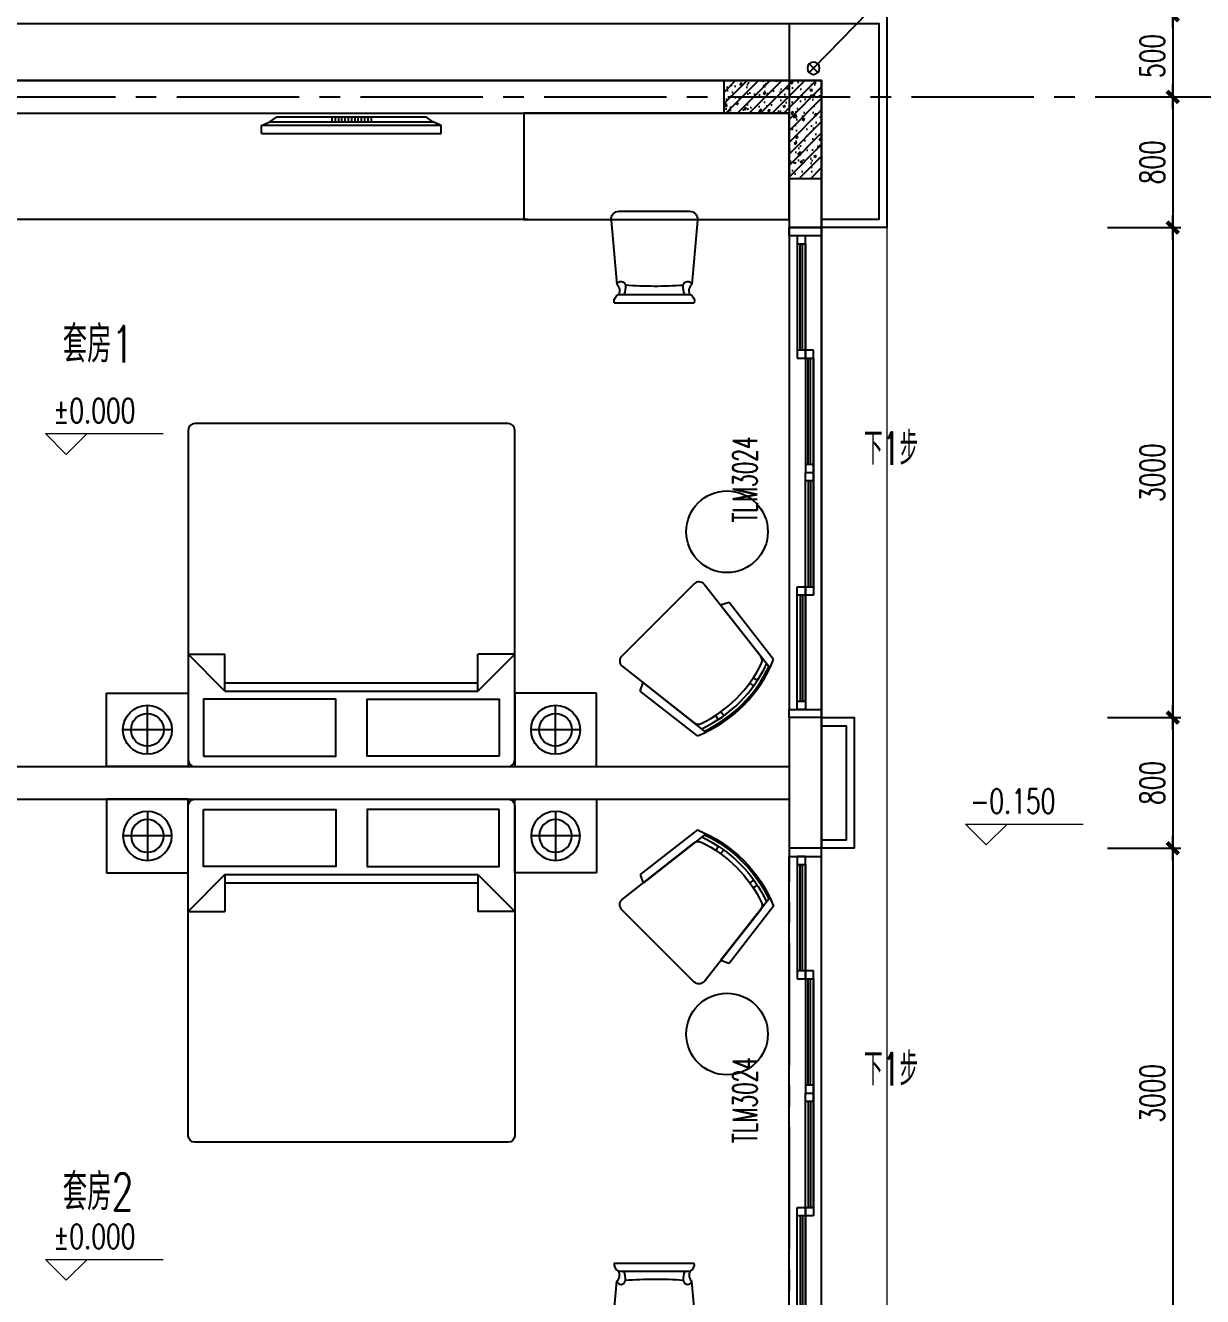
# Model space of a CAD drawing. Extents: x -395226 to -176901, y -140672 to 68263.
# Drawn here: x -321346 to -314137, y 34735 to 42517 of the extents above; entities that cross this region are included whole.
import ezdxf
from ezdxf.enums import TextEntityAlignment as Align

# ---------------------------------------------------------------- set-up
doc = ezdxf.new("R2010")
doc.units = 0
doc.header["$LTSCALE"] = 1000
doc.header["$MEASUREMENT"] = 0
doc.linetypes.add('ACAD_ISO08W100', pattern=[36, 24, -3, 6, -3])
doc.linetypes.add('Plans$0$CENTER2', pattern=[1.125, 0.75, -0.125, 0.125, -0.125])
doc.layers.get('0').update_dxf_attribs({"linetype": 'CONTINUOUS'})
doc.layers.get('Defpoints').update_dxf_attribs({"linetype": 'CONTINUOUS'})
for name, color, linetype in [('A-COLUMN', 1, 'CONTINUOUS'), ('A-COLUMN-hatch', 252, 'CONTINUOUS'), ('A-DIM', 201, 'CONTINUOUS'), ('A-DOTE', 8, 'ACAD_ISO08W100'), ('A-FIN-GRAN', 34, 'CONTINUOUS'), ('A-FUR', 251, 'CONTINUOUS'), ('A-NOTE', 150, 'CONTINUOUS'), ('A-RAIN', 6, 'CONTINUOUS'), ('A-TEXT-CN', 31, 'CONTINUOUS'), ('A-WALL', 2, 'CONTINUOUS'), ('A-WINDOW', 4, 'CONTINUOUS'), ('A-WINDOW-TEXT', 93, 'CONTINUOUS'), ('Plans$0$Grid', 9, 'Plans$0$CENTER2')]:
    doc.layers.add(name, color=color, linetype=linetype)
doc.layers.add('A-LEVEL', color=135, linetype='CONTINUOUS', lineweight=0)
doc.layers.add('A-STAIR', color=30, linetype='CONTINUOUS', lineweight=0)
doc.styles.add('_HZTXT', font='tjromans.shx', dxfattribs={"width": 0.7, "bigfont": 'tjhztxt.shx'})
doc.styles.add('DIM_FONT', font='SIMPLEX', dxfattribs={"width": 0.7, "bigfont": 'GBCBIG'})
doc.styles.add('PRC-S', font='tjromans.shx', dxfattribs={"width": 0.7, "bigfont": 'tjhztxt.shx'})
doc.styles.add('TJHZTXT', font='tjromans.shx', dxfattribs={"width": 0.8, "bigfont": 'tjhztxt.shx'})
doc.styles.add('zjz', font='tjromans.shx', dxfattribs={"width": 0.7, "height": 500, "bigfont": 'tjhztxt.shx'})
doc.dimstyles.new('DIM100', dxfattribs={"dimscale": 100, "dimtxt": 3, "dimasz": 0.01, "dimexe": 1, "dimexo": 1, "dimgap": 1, "dimtad": 1, "dimdec": 0, "dimzin": 0, "dimdsep": 46, "dimtxsty": 'DIM_FONT', "dimblk1": '_DIMX', "dimblk2": '_DIMX', "dimsah": 1, "dimcen": 0.01, "dimclrd": 256, "dimclre": 256, "dimclrt": 7, "dimadec": 0, "dimazin": 0, "dimtfac": 1, "dimtdec": 0, "dimtix": 1, "dimtmove": 2, "dimatfit": 3, "dimldrblk": '_DIMX', "dimfxl": 0, "dimtolj": 1, "dimtzin": 5, "dimarcsym": 0})

# ---------------------------------------------------------------- blocks, each defined once
blk = doc.blocks.new('Grid')
at = {"layer": 'Plans$0$Grid', "color": 8}
for p, q in [((-10948.22963262349, 23319.99999610754), (-10948.22963262349, -15380.00000389246)), ((-28198.22963262349, 5999.999996107537), (8601.770367376506, 5999.999996107537))]:
    blk.add_line(p, q, dxfattribs=at)
blk = doc.blocks.new('Plans$0$A$C003A5441')
for p, q in [((964.9999999353604, 49.99999985116301), (214.9999999351858, 49.99999996816041)), ((214.9999999351858, 49.99999996816041), (214.9999999351858, -3.183959051966667e-08)), ((264.9999999351858, -2.619344741106033e-08), (264.9999999351858, 49.99999997380655)), ((264.9999999351858, 49.99999997380655), (964.9999999353604, 49.99999985116301)), ((914.9999999353604, 32.49999985116301), (264.9999999351858, 32.49999997380655)), ((914.9999999338906, 17.49999985116301), (264.9999999337306, 17.49999997380655)), ((914.9999999353604, 49.99999985116301), (914.9999999353604, -1.488369889557362e-07)), ((964.9999999353604, -1.488369889557362e-07), (964.9999999353604, 49.99999985116301)), ((214.9999999351858, -3.183959051966667e-08), (964.9999999353604, -1.488369889557362e-07)), ((214.9999999351858, -3.183959051966667e-08), (264.9999999351858, -2.619344741106033e-08))]:
    blk.add_line(p, q)
blk = doc.blocks.new('Plans$0$A$C149B2417')
for p, q in [((-2950, 200.0000000001164), (-50, 200)), ((-2950, 0), (-50, 0))]:
    blk.add_line(p, q)
for points in [[(-3000, -1.470325514674187e-07), (-3000, 199.9999998529674), (-2950, 200), (-2950, 0), (-3000, -1.461012288928032e-07)], [(-50, -1.470325514674187e-07), (-50, 199.9999998529674), (0, 200), (0, 0), (-50, -1.461012288928032e-07)]]:
    blk.add_lwpolyline(points)
for p in [(-3164.999999935186, 50.00000019016443), (-2464.999999935186, 100.0000000701402)]:
    blk.add_blockref('Plans$0$A$C003A5441', p)
at = {"extrusion": (0, 0, -1), "zscale": -1}
for p in [(535.0000000646396, 100.0000000701402), (-164.9999999351858, 50.00000019936124)]:
    blk.add_blockref('Plans$0$A$C003A5441', p, dxfattribs=at)
blk = doc.blocks.new('Plans$0$adfadfasdf')
for p, q in [((0, -550), (0, 550)), ((0, 550), (50.09999999403954, 550)), ((50.09999999403954, 550), (50.09999999403954, -550)), ((50.09999999403954, 550), (72.40759825706482, 499.1999999992549)), ((72.40759825706482, -499.2000000029802), (72.40759825706482, 499.1999999992549)), ((72.40759825706482, 499.1999999992549), (100.0306634604931, 459.4711157418787)), ((100.0306634604931, 459.4711157418787), (100.0306634604931, -459.471115745604)), ((100.0306634604931, 119.9999999981374), (72.40759825706482, 119.9999999981374)), ((100.0306634604931, 99.99999999813735), (72.40759825706482, 99.99999999813735)), ((100.0306634604931, 79.99999999813735), (72.40759825706482, 79.99999999813735)), ((100.0306634604931, 59.99999999813735), (72.40759825706482, 59.99999999813735)), ((100.0306634604931, 39.99999999813735), (72.40759825706482, 39.99999999813735)), ((100.0306634604931, 19.99999999813735), (72.40759825706482, 19.99999999813735)), ((100.0306634604931, -1.862645149230957e-09), (72.40759825706482, -1.862645149230957e-09)), ((100.0306634604931, -20.00000000186265), (72.40759825706482, -20.00000000186265)), ((100.0306634604931, -40.00000000186265), (72.40759825706482, -40.00000000186265)), ((100.0306634604931, -60.00000000186265), (72.40759825706482, -60.00000000186265)), ((100.0306634604931, -80.00000000186265), (72.40759825706482, -80.00000000186265)), ((100.0306634604931, -100.0000000018626), (72.40759825706482, -100.0000000018626)), ((100.0306634604931, -120.0000000018626), (72.40759825706482, -120.0000000018626)), ((72.40759825706482, -499.2000000029802), (100.0306634604931, -459.471115745604)), ((50.09999999403954, -550), (72.40759825706482, -499.2000000029802)), ((0, -550), (50.09999999403954, -550))]:
    blk.add_line(p, q)
blk = doc.blocks.new('Plans$0$A$C5B9367A3')
for p, q in [((-245, 0), (245, 0)), ((-219.3449440067052, -50), (219.3449440067052, -50)), ((-265.0193549979012, -505.5534031012503), (-229.8091106619831, -111.1986665378208)), ((265.0193549978721, -505.5534031012794), (229.7448898571747, -110.4793935245834)), ((-215.2174697321898, -560), (215.2174697321607, -560))]:
    blk.add_line(p, q)
for centre, radius, start, end in [((-199.1651943476754, -8.063928871153621), 46.53876188754136, 170.0218044968896, 244.3030156836901), ((199.1651943476754, -8.063928871153621), 46.53876188754136, 295.6969843163099, 9.97819550311034), ((-263.7599178090168, -73.89957461168524), 50.43688694276833, 312.3094480896184, 28.28457191973408), ((-288.6019292285782, -94.58122347321478), 111.8431628988165, 353.7633715167569, 23.4909877800874), ((288.6019292285782, -94.58122347321478), 111.8431628988165, 156.5090122199126, 186.2366284832431), ((263.7599178090168, -73.89957461168524), 50.43688694276833, 151.7154280802659, 227.6905519103816), ((-204.0572677312666, -103.7773584565148), 26.79987365594054, 196.0762150990845, 353.6718909343632), ((3.771407872700365, -2540.962233830447), 2440.965147555308, 85.92194709912646, 94.25696358996328), ((204.0572677312666, -103.7773584565148), 26.79987365594054, 186.3281090656368, 343.9237849009155), ((3.771407872700365, -2540.962233830447), 2440.965147555308, 84.68821090434676, 84.70674585681526), ((-215.2174697321898, -510), 50, 174.897834747412, 270), ((215.2174697321607, -510), 50, 270, 5.102165252588049)]:
    blk.add_arc(centre, radius, start, end)
blk = doc.blocks.new('Plans$0$A2- Proposed Plan$0$BED_KING')
for p, q in [((-774.6687703841308, 461.8088495802658), (-1000, 687.140079196135)), ((-1000, 687.140079196135), (-774.6687703841308, 687.140079196135)), ((-774.6687703841308, 461.8088495802658), (-774.6687703841308, 687.140079196135)), ((774.6687703841308, 461.8088495802658), (774.6687703841308, 687.140079196135)), ((1000, 687.140079196135), (774.6687703841308, 687.140079196135)), ((774.6687703841308, 461.8088495802658), (1000, 687.140079196135)), ((774.6687703841308, 511.8088495802658), (-774.6687703841308, 511.8088495802658)), ((774.6687703841308, 461.8088495802658), (-774.6687703841308, 461.8088495802658))]:
    blk.add_line(p, q)
blk.add_lwpolyline([(-1000, 40), (-1000.000000000001, 2060, -0.4142135623730951), (-960.0000000000009, 2100), (960, 2100, -0.4142135623730951), (1000, 2060), (1000, 40, -0.4142135623730951), (960, 0), (-960, 0, -0.4142135623730951)], format="xyb", close=True)
for points in [[(-905.2491595183592, 62.66012908675475), (-96.323135029269, 62.66012908675475), (-96.323135029269, 412.6601290867548), (-905.2491595183592, 412.6601290867548)], [(905.2491595183592, 62.66012908675475), (96.3231350292699, 62.66012908675475), (96.3231350292699, 412.6601290867548), (905.2491595183592, 412.6601290867548)]]:
    blk.add_lwpolyline(points, close=True)
blk = doc.blocks.new('Plans$0$A$C7F953B9B')
for p, q in [((3.637978807091713e-11, -150.0000000000218), (-5.093170329928398e-11, 149.9999999999854)), ((-149.9999999999636, -2.91038304567337e-11), (150.0000000000291, 0))]:
    blk.add_line(p, q)
for radius in [150, 99.99999999999999]:
    blk.add_circle((2.91038304567337e-11, -1.455191522836685e-11), radius)
blk = doc.blocks.new('Plans$0$A$C647D47BD')
for p, q in [((55.00217695627362, 672.2231959507917), (0, 232.1923814744805)), ((107.5612484915182, 692.6963916379027), (50, 207.1923814744805)), ((215.7351669804193, 692.263963861391), (222.8640933521092, 663.1078849525074)), ((255.2301279939711, 699.6223974759341), (260.702982113231, 670.1168484541704)), ((514.7698720060289, 699.6223974759341), (509.297017886769, 670.1168484541704)), ((554.2648330195807, 692.263963861391), (547.1359066478908, 663.1078849525074)), ((662.4387515084818, 692.6963916379027), (720, 207.1923814744805)), ((714.9978230437264, 672.2231959507917), (770, 232.1923814744805)), ((30.75852090399712, 44.70383248740109), (96.7673511179164, 602.1287055146531)), ((739.2414790960029, 44.70383248745929), (673.2326488820836, 602.1287055146531)), ((0, 232.1923814744805), (50, 207.1923814744805)), ((770, 232.1923814744805), (720, 207.1923814744805)), ((70.48098255880177, -5.820766091346741e-11), (699.5190174411982, 0))]:
    blk.add_line(p, q)
for centre, radius, start, end in [((385, -97.25000000209548), 837.2500000020798, 66.78734525295678, 113.2126547470432), ((385, -106.5621238180902), 816.5621238182047, 69.84811580510056, 110.1518841948994), ((385, -106.5621238180902), 836.5621238182047, 70.53621276035496, 109.463787239645), ((136.4898127727211, 597.4248730271356), 40, 109.4432327657297, 173.2466297108414), ((385, -106.5621238180902), 786.5621238182047, 70.55676723427027, 109.4432327657297), ((633.510187227279, 597.4248730271356), 40, 6.753370289158585, 70.55676723427027), ((70.48098255880177, 39.99999999994179), 40, 173.2466297108414, 270), ((699.5190174411982, 40), 40, 270, 6.753370289158585)]:
    blk.add_arc(centre, radius, start, end)
blk = doc.blocks.new('Columes')
at = {"layer": 'A-COLUMN-hatch'}
h = blk.add_hatch(dxfattribs=at)
h.set_pattern_fill('钢筋混凝土', color=256, scale=20, style=0)
h.set_pattern_definition([(45, (-2829.382195584476, 16299.99999895366), (-35.35533905932737, 35.35533905932738), []), (50, (-2829.382195584476, 16299.99999895366), (143.4520365201507, -12.55042699651902), [15, -165]), (355, (-2829.382195584476, 16299.99999895366), (-27.7502667226, 150.4384267400024), [12, -132]), (100.4514, (-2817.427859584476, 16298.95413095366), (115.7018763428043, 137.8879084121907), [12.748038, -140.2284224]), (46.18420000000001, (-2829.382195584476, 16339.99999895366), (213.4482097251289, -33.10380286580362), [22.5, -247.5]), (96.6356, (-2811.594846584476, 16337.24133755366), (186.9325411097407, 194.8235741800883), [19.1220576, -210.3426]), (351.1842, (-2829.382195584476, 16339.99999895366), (186.9323890267254, 194.8237201850649), [18, -198]), (21, (-2809.382195584476, 16329.99999895366), (119.3814104236923, -80.52377813306776), [15, -165]), (326.0000000000001, (-2809.382195584476, 16329.99999895366), (48.66306638431634, 145.0300090093706), [12, -132]), (71.4514, (-2799.433748984476, 16323.28967775366), (168.044525716298, 64.50609934199048), [12.748038, -140.2284224]), (37.50000000000001, (-2829.382195584476, 16299.99999895366), (2.431971063458134, 66.5787707662623), [0, -130.4, 0, -134, 0, -132.5]), (7.499999999999999, (-2829.382195584476, 16299.99999895366), (52.61390748842972, 78.88234237647205), [0, -76.39999999999999, 0, -127.4, 0, -50.5]), (327.5, (-2873.982195584476, 16299.99999895366), (106.7644872344818, -4.51097434687596), [0, -50, 0, -156, 0, -207]), (317.5, (-2893.982195584476, 16299.99999895366), (116.6372338684772, 20.02099646646353), [0, -65, 0, -103.6, 0, -147])])
edge = h.paths.add_edge_path()
edge.add_line((-2229.382195584476, 16899.99999895366), (-2829.382195584476, 16899.99999895366))
edge.add_line((-2829.382195584476, 16899.99999895366), (-2829.382195584476, 16699.99999895366))
edge.add_line((-2829.382195584476, 16699.99999895366), (-2429.382195584476, 16699.99999895366))
edge.add_line((-2429.382195584476, 16699.99999895366), (-2429.382195584476, 16299.99999895366))
edge.add_line((-2429.382195584476, 16299.99999895366), (-2229.382195584476, 16299.99999895366))
edge.add_line((-2229.382195584476, 16299.99999895366), (-2229.382195584476, 16899.99999895366))
edge.add_line((-2229.382195584476, 16899.99999895366), (-2429.382195584476, 16899.99999895366))
blk.add_lwpolyline([(-2229.382195584476, 16899.99999895366), (-2829.382195584476, 16899.99999895366), (-2829.382195584476, 16699.99999895366), (-2429.382195584476, 16699.99999895366), (-2429.382195584476, 16299.99999895366), (-2229.382195584476, 16299.99999895366), (-2229.382195584476, 16899.99999895366), (-2429.382195584476, 16899.99999895366)])
blk = doc.blocks.new('A$C27EA7CCC')
at = {"layer": 'A-LEVEL', "linetype": 'ByBlock'}
blk.add_lwpolyline([(1018.234708527627, 509.1178301798936), (509.1178260549204, 0.0009477071580477059), (0.0009435822139494121, 509.1178301798936), (2880.000943663646, 509.1178301798936)], dxfattribs=at)
at = {"layer": 'A-LEVEL', "style": 'zjz', "width": 0.7}
for tag, p in [('-6.000（建筑）', (3635.411589277443, 1345.731099795958)), ('-6.300（结构）', (3635.411589277443, 644.9960012989468))]:
    blk.add_attdef(tag, text='', height=600, dxfattribs=at).set_placement(p, align=Align.RIGHT)
blk = doc.blocks.new('_DIMX')
blk.add_line((-150, 0), (150, 0))
at = {"const_width": 50}
blk.add_lwpolyline([(-70, -70), (70, 70)], dxfattribs=at)
blk = doc.blocks.new('*D172')
at = {"layer": 'A-DIM', "lineweight": -2}
for p, q in [((-314719.5293752275, 42579.81240980745), (-314269.5293752279, 42579.81240980745)), ((-314319.5293752279, 42579.31240980745), (-314319.5293752279, 42080.31240980746)), ((-314719.5293752282, 42079.81240980746), (-314269.5293752279, 42079.81240980746))]:
    blk.add_line(p, q, dxfattribs=at)
at = {"layer": 'Defpoints', "color": 0}
for p in [(-314769.5293752275, 42579.81240980745), (-314769.5293752282, 42079.81240980746), (-314319.5293752279, 42079.81240980746)]:
    blk.add_point(p, dxfattribs=at)
at = {"layer": 'A-DIM', "lineweight": -2, "xscale": 0.5, "yscale": 0.5, "zscale": 0.5}
for p, rotation in [((-314319.5293752279, 42579.81240980745), 90), ((-314319.5293752279, 42079.81240980746), 270)]:
    blk.add_blockref('_DIMX', p, dxfattribs=dict(at, rotation=rotation))
at = {"layer": 'A-DIM', "insert": (-314444.5293752279, 42329.81240980741), "char_height": 150, "attachment_point": 5, "rotation": 90, "style": 'DIM_FONT'}
blk.add_mtext('\\A1;500', dxfattribs=at)
blk = doc.blocks.new('*D173')
at = {"layer": 'A-DIM', "lineweight": -2}
for p, q in [((-314719.5293752289, 42079.81240980746), (-314269.529375229, 42079.81240980746)), ((-314319.529375229, 42079.31240980746), (-314319.529375229, 41280.31240980745)), ((-314719.529375229, 41279.81240980745), (-314269.529375229, 41279.81240980745))]:
    blk.add_line(p, q, dxfattribs=at)
at = {"layer": 'Defpoints', "color": 0}
for p in [(-314769.5293752289, 42079.81240980746), (-314769.529375229, 41279.81240980745), (-314319.529375229, 41279.81240980745)]:
    blk.add_point(p, dxfattribs=at)
at = {"layer": 'A-DIM', "lineweight": -2, "xscale": 0.5, "yscale": 0.5, "zscale": 0.5}
for p, rotation in [((-314319.529375229, 42079.81240980746), 90), ((-314319.529375229, 41279.81240980745), 270)]:
    blk.add_blockref('_DIMX', p, dxfattribs=dict(at, rotation=rotation))
at = {"layer": 'A-DIM', "insert": (-314444.529375229, 41679.81240980741), "char_height": 150, "attachment_point": 5, "rotation": 90, "style": 'DIM_FONT'}
blk.add_mtext('\\A1;800', dxfattribs=at)
blk = doc.blocks.new('*D174')
at = {"layer": 'A-DIM', "lineweight": -2}
for p, q in [((-314719.5293752283, 41279.81240980745), (-314269.529375229, 41279.81240980745)), ((-314319.529375229, 41279.31240980745), (-314319.529375229, 38280.31241615519)), ((-314719.5293752293, 38279.81241615519), (-314269.529375229, 38279.81241615519))]:
    blk.add_line(p, q, dxfattribs=at)
at = {"layer": 'Defpoints', "color": 0}
for p in [(-314769.5293752283, 41279.81240980745), (-314769.5293752293, 38279.81241615519), (-314319.529375229, 38279.81241615519)]:
    blk.add_point(p, dxfattribs=at)
at = {"layer": 'A-DIM', "lineweight": -2, "xscale": 0.5, "yscale": 0.5, "zscale": 0.5}
for p, rotation in [((-314319.529375229, 41279.81240980745), 90), ((-314319.529375229, 38279.81241615519), 270)]:
    blk.add_blockref('_DIMX', p, dxfattribs=dict(at, rotation=rotation))
at = {"layer": 'A-DIM', "insert": (-314444.529375229, 39779.81241298127), "char_height": 150, "attachment_point": 5, "rotation": 90, "style": 'DIM_FONT'}
blk.add_mtext('\\A1;3000', dxfattribs=at)
blk = doc.blocks.new('*D175')
at = {"layer": 'A-DIM', "lineweight": -2}
for p, q in [((-314719.5293752294, 38279.81241615519), (-314269.5293752297, 38279.81241615519)), ((-314319.5293752297, 38279.31241615519), (-314319.5293752297, 37480.31240345982)), ((-314719.5293752296, 37479.81240345982), (-314269.5293752297, 37479.81240345982))]:
    blk.add_line(p, q, dxfattribs=at)
at = {"layer": 'Defpoints', "color": 0}
for p in [(-314769.5293752294, 38279.81241615519), (-314769.5293752296, 37479.81240345982), (-314319.5293752297, 37479.81240345982)]:
    blk.add_point(p, dxfattribs=at)
at = {"layer": 'A-DIM', "lineweight": -2, "xscale": 0.5, "yscale": 0.5, "zscale": 0.5}
for p, rotation in [((-314319.5293752297, 38279.81241615519), 90), ((-314319.5293752297, 37479.81240345982), 270)]:
    blk.add_blockref('_DIMX', p, dxfattribs=dict(at, rotation=rotation))
at = {"layer": 'A-DIM', "insert": (-314444.5293752297, 37879.81240980745), "char_height": 150, "attachment_point": 5, "rotation": 90, "style": 'DIM_FONT'}
blk.add_mtext('\\A1;800', dxfattribs=at)
blk = doc.blocks.new('*D176')
at = {"layer": 'A-DIM', "lineweight": -2}
for p, q in [((-314719.5293752264, 37479.81240345972), (-314269.5293752269, 37479.81240345972)), ((-314319.5293752269, 37479.31240345972), (-314319.5293752269, 34480.31240345972)), ((-314719.5293752272, 34479.81240345972), (-314269.5293752269, 34479.81240345972))]:
    blk.add_line(p, q, dxfattribs=at)
at = {"layer": 'Defpoints', "color": 0}
for p in [(-314769.5293752264, 37479.81240345972), (-314769.5293752272, 34479.81240345972), (-314319.5293752269, 34479.81240345972)]:
    blk.add_point(p, dxfattribs=at)
at = {"layer": 'A-DIM', "lineweight": -2, "xscale": 0.5, "yscale": 0.5, "zscale": 0.5}
for p, rotation in [((-314319.5293752269, 37479.81240345972), 90), ((-314319.5293752269, 34479.81240345972), 270)]:
    blk.add_blockref('_DIMX', p, dxfattribs=dict(at, rotation=rotation))
at = {"layer": 'A-DIM', "insert": (-314444.5293752269, 35979.81240345967), "char_height": 150, "attachment_point": 5, "rotation": 90, "style": 'DIM_FONT'}
blk.add_mtext('\\A1;3000', dxfattribs=at)
blk = doc.blocks.new('RAIN PIPE@100x100')
for p, q in [((-26.51650429448637, -26.51650429449728), (26.51650429448637, 26.51650429449728)), ((-26.51650429448637, 26.51650429449728), (26.51650429448637, -26.51650429449728))]:
    blk.add_line(p, q)
blk.add_circle((0, 0), 37.5)

msp = doc.modelspace()

# ---------------------------------------------------------------- linework, layer by layer
at = {"layer": 'A-FIN-GRAN'}
for points in [[(-324819.529381138, 42579.81240980745), (-316069.5293752297, 42579.81240980745), (-316069.5293752297, 41279.81240980745), (-316469.5293752297, 41279.81240980745)], [(-324819.529381138, 42529.81240980745), (-316119.5293752297, 42529.81240980745), (-316119.5293752297, 41329.81240980745), (-316469.5293752297, 41329.81240980745)], [(-316469.5293752297, 38279.81241615518), (-316269.5293827305, 38279.81241615518), (-316269.5293827305, 37479.81240345971), (-316469.5293752297, 37479.81240345971)], [(-316469.5293752297, 38229.81241615518), (-316319.5293827305, 38229.81241615518), (-316319.5293827305, 37529.81240345971), (-316469.5293752297, 37529.81240345971)]]:
    msp.add_lwpolyline(points, dxfattribs=at)
at = {"layer": 'A-FUR'}
msp.add_line((-318269.5293700804, 41329.81240271605), (-324069.52936899, 41329.81242553319), dxfattribs=at)
for points in [[(-316669.5293692086, 41979.81240439881), (-318294.5293690709, 41979.81240348057), (-318294.5293690709, 41329.81240270198), (-316669.5293692086, 41329.81240362022)], [(-320849.5293725837, 38429.81242247464), (-320349.5293725837, 38429.81242245877), (-320349.5293725967, 37979.81242245877), (-320849.5293725967, 37979.81242247464)], [(-317849.5293725827, 38429.812423337), (-318349.5293725827, 38429.81242335102), (-318349.5293725958, 37979.81242335102), (-317849.5293725958, 37979.812423337)], [(-320849.5293725837, 37329.81239714025), (-320349.5293725837, 37329.81239715613), (-320349.5293725967, 37779.81239715613), (-320849.5293725967, 37779.81239714025)], [(-317849.5293725827, 37329.81239627789), (-318349.5293725827, 37329.81239626388), (-318349.5293725958, 37779.81239626388), (-317849.5293725958, 37779.81239627789)]]:
    msp.add_lwpolyline(points, close=True, dxfattribs=at)
for centre in [(-317049.1273613894, 39417.52122381343), (-317049.1273613894, 36342.10359580147)]:
    msp.add_circle(centre, 249.9999999999998, dxfattribs=at)
at = {"layer": 'A-NOTE'}
msp.add_lwpolyline([(-314906.9913301585, 42939.4944835995), (-315853.2404777457, 42939.49448361684), (-316519.5293752336, 42254.81240929413)], dxfattribs=at)
at = {"layer": 'A-STAIR'}
msp.add_line((-316069.5293752297, 41279.81240980745), (-316069.5293752297, 26079.81240980744), dxfattribs=at)
at = {"layer": 'A-STAIR', "linetype": 'Continuous', "lineweight": 13}
for points in [[(-316219.529375051, 39762.02788163326, 0, 0, 0), (-316219.529375051, 39762.02788163326, 0, 0, 0), (-315919.5293754083, 39762.02788254072, 40, 0, 0), (-315769.5293754083, 39762.0278825395, 0, 0, 0)], [(-316219.529375051, 35962.02787528553, 0, 0, 0), (-316219.529375051, 35962.02787528553, 0, 0, 0), (-315919.5293754083, 35962.02787619299, 40, 0, 0), (-315769.5293754083, 35962.02787619177, 0, 0, 0)]]:
    msp.add_lwpolyline(points, format="xyseb", dxfattribs=at)
at = {"layer": 'A-WALL'}
for p, q in [((-324819.5293827305, 42179.81240980745), (-316469.5293752297, 42179.81240980745)), ((-316469.5293752297, 42179.81240980745), (-316469.5293752297, 41279.81241615518)), ((-325269.5293752297, 41979.81240980745), (-316669.5293752297, 41979.81240980745)), ((-316669.5293752297, 41979.81240980745), (-316669.5293752297, 41279.81241615518)), ((-316469.5293752297, 41279.81241615518), (-316669.5293752297, 41279.81241615518)), ((-316669.5293752297, 38279.81241615518), (-316669.5293752297, 37979.81240980745)), ((-316469.5293752297, 38279.81241615518), (-316669.5293752297, 38279.81241615518)), ((-316469.5293752297, 38279.81241615518), (-316469.5293752297, 37479.81240345971)), ((-325769.5293752298, 37979.81240980745), (-316669.5293752297, 37979.81240980745)), ((-325769.5293752297, 37779.81240980745), (-316669.5293752297, 37779.81240980745)), ((-316669.5293752297, 37779.81240980745), (-316669.5293752297, 37479.81240345971)), ((-316469.5293752297, 37479.81240345971), (-316669.5293752297, 37479.81240345971)), ((-316469.5293752297, 37479.81240345971), (-316669.5293752297, 37479.81240345971))]:
    msp.add_line(p, q, dxfattribs=at)
at = {"layer": 'Defpoints', "color": 6}
msp.add_lwpolyline([(-316469.5293752297, 25179.81240980745), (-316469.5293752297, 42179.81240980745), (-324819.5293827305, 42179.81240980745), (-324819.5293827303, 44669.81240988521), (-318369.529381138, 44669.81240988521), (-318369.5293752297, 46419.81240980745), (-316669.5293752297, 46419.81240980745), (-316669.5293752297, 45319.81240980737), (-312269.5293752297, 45319.81240980737)], dxfattribs=at)

# ---------------------------------------------------------------- block references
at = {"layer": 'A-COLUMN'}
msp.add_blockref('Columes', (-314240.1471796452, 25279.81241085379), dxfattribs=at)
at = {"layer": 'A-DOTE'}
msp.add_blockref('Grid', (-305721.2997426062, 36079.81241369991), dxfattribs=at)
at = {"layer": 'A-FUR', "extrusion": (0, 0, -1), "zscale": -1}
for name, p, rotation in [('Plans$0$adfadfasdf', (319349.5293725975, 41854.78173870366), 89.99999994663915), ('Plans$0$A$C5B9367A3', (317494.5293690709, 40819.81240348051), 180)]:
    msp.add_blockref(name, p, dxfattribs=dict(at, rotation=rotation))
msp.add_blockref('Plans$0$A2- Proposed Plan$0$BED_KING', (319349.5293725976, 37979.81242290491), dxfattribs=at)
at = {"layer": 'A-FUR'}
for name, p, rotation in [('Plans$0$A$C647D47BD', (-317199.9980749902, 39149.03880730573), 224.9999999722934), ('Plans$0$A$C7F953B9B', (-320599.5293725891, 38204.81242246533), 90.00000005336084), ('Plans$0$A$C7F953B9B', (-318099.5293725882, 38204.81242334357), 90.00000005336084)]:
    msp.add_blockref(name, p, dxfattribs=dict(at, rotation=rotation))
at = {"layer": 'A-FUR', "extrusion": (0, 0, -1), "xscale": -1, "zscale": -1, "rotation": 180}
msp.add_blockref('Plans$0$A2- Proposed Plan$0$BED_KING', (319349.5293725976, 37779.81239670998), dxfattribs=at)
at = {"layer": 'A-FUR', "xscale": -1}
for name, p, rotation in [('Plans$0$A$C7F953B9B', (-320599.5293725891, 37554.81239714957), 89.99999994663916), ('Plans$0$A$C7F953B9B', (-318099.5293725882, 37554.81239627133), 89.99999994663916), ('Plans$0$A$C647D47BD', (-317199.9980749902, 36610.58601230917), 315.0000000277745)]:
    msp.add_blockref(name, p, dxfattribs=dict(at, rotation=rotation))
at = {"layer": 'A-FUR', "extrusion": (0, 0, -1), "xscale": -1, "zscale": -1}
msp.add_blockref('Plans$0$A$C5B9367A3', (317494.5293690709, 34939.81241613439), dxfattribs=at)
at = {"layer": 'A-LEVEL', "linetype": 'ByBlock'}
ref = msp.add_blockref('A$C27EA7CCC', (-321223.0797347013, 39890.76374111295), dxfattribs=dict(at, xscale=0.25, yscale=0.25, zscale=0.25))
ref.add_attrib('-6.000（建筑）', '%%p0.000', dxfattribs={"height": 150, "style": 'TJHZTXT', "width": 0.7}).set_placement((-320672.5486205618, 40083.171105024), align=Align.RIGHT)
ref = msp.add_blockref('A$C27EA7CCC', (-315588.4302200419, 37499.94600457509), dxfattribs=dict(at, xscale=0.25, yscale=0.25, zscale=0.25))
ref.add_attrib('-6.000（建筑）', '-0.150', dxfattribs={"height": 150, "style": 'TJHZTXT', "width": 0.7}).set_placement((-315037.8991059024, 37692.35336848613), align=Align.RIGHT)
ref = msp.add_blockref('A$C27EA7CCC', (-321223.0797347013, 34834.75665609189), dxfattribs=dict(at, xscale=0.25, yscale=0.25, zscale=0.25))
ref.add_attrib('-6.000（建筑）', '%%p0.000', dxfattribs={"height": 150, "style": 'TJHZTXT', "width": 0.7}).set_placement((-320672.5486205618, 35027.16402000294), align=Align.RIGHT)
at = {"layer": 'A-RAIN', "xscale": -1, "rotation": 270}
msp.add_blockref('RAIN PIPE@100x100', (-316519.5293752336, 42254.81240929413), dxfattribs=at)
at = {"layer": 'A-WINDOW', "rotation": 270}
msp.add_blockref('Plans$0$A$C149B2417', (-316669.5293690523, 38279.81241615518), dxfattribs=at)
at = {"layer": 'A-WINDOW', "xscale": -1, "rotation": 270}
msp.add_blockref('Plans$0$A$C149B2417', (-316669.5293690523, 37479.81240345971), dxfattribs=at)

# ---------------------------------------------------------------- texts
at = {"layer": 'A-TEXT-CN', "style": 'PRC-S', "width": 0.7}
for s, p in [('套房1', (-321117.9197557518, 40452.74908019978)), ('套房2', (-321117.9197557518, 35262.55727398636))]:
    msp.add_text(s, height=225, dxfattribs=at).set_placement(p)
at = {"layer": 'A-TEXT-CN', "linetype": 'Continuous', "lineweight": 13, "style": 'PRC-S', "width": 0.6}
for p in [(-316209.5185675558, 39826.92117625376), (-316209.5185675558, 36026.92116990603)]:
    msp.add_text('下1步', height=200, dxfattribs=at).set_placement(p)
at = {"layer": 'A-WINDOW-TEXT', "style": '_HZTXT', "oblique": 0.6, "width": 0.6}
for p in [(-316864.5996154452, 39471.73517392972), (-316864.5996152982, 35671.73516758198)]:
    msp.add_text('TLM3024', height=150, rotation=90, dxfattribs=at).set_placement(p)

# ---------------------------------------------------------------- dimensions: what is measured, and where the dimension line sits
at = {"layer": 'A-DIM'}
for p1, p2, distance, picture, middle in [((-314769.5293752275, 42579.81240980745), (-314769.5293752282, 42079.81240980746), 450.00000000029104, '*D172', (-314444.5293752279, 42329.81240980741)), ((-314769.5293752289, 42079.81240980746), (-314769.529375229, 41279.81240980745), 449.99999999999994, '*D173', (-314444.529375229, 41679.81240980741)), ((-314769.5293752283, 41279.81240980745), (-314769.5293752293, 38279.81241615519), 450.00000000034925, '*D174', (-314444.529375229, 39779.81241298127)), ((-314769.5293752294, 38279.81241615519), (-314769.5293752296, 37479.81240345982), 449.99999999994174, '*D175', (-314444.5293752297, 37879.81240980745)), ((-314769.5293752264, 37479.81240345972), (-314769.5293752272, 34479.81240345972), 450.00000000034925, '*D176', (-314444.5293752269, 35979.81240345967))]:
    dim = msp.add_aligned_dim(p1=p1, p2=p2, distance=distance, dimstyle='DIM100', override={"dimscale": 50, "dimclrt": 256}, dxfattribs=at)
    dim.commit()
    dim.dimension.update_dxf_attribs({"geometry": picture, "text_midpoint": middle})

doc.saveas('drawing.dxf')
